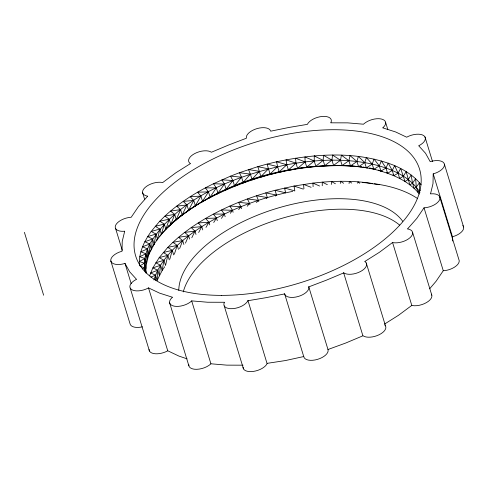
<?xml version="1.0" encoding="UTF-8"?>
<svg xmlns="http://www.w3.org/2000/svg" width="488" height="488" viewBox="0 0 488 488"><rect width="100%" height="100%" fill="white"/><g stroke="black" fill="none" stroke-linecap="round" stroke-linejoin="round"><path stroke-width="0.73" d="M155.519 280.173C154.507 274.579 158.033 269.901 160.564 265.252C163.956 259.89 167.945 254.95 172.282 250.326C181.06 241.212 191.144 233.459 201.776 226.639C229.488 209.248 260.683 197.762 292.702 191.375M322.245 185.745L322.293 182.146C339.099 180.798 356.1 180.895 372.777 183.555M142.435 326.832A12.633 6.277 -17 0 1 130.083 323.916L110.849 261.013A12.633 6.277 -17 0 0 124.477 263.593L124.989 263.404L129.674 271.81L136.524 279.343L136.03 279.563A12.633 6.277 -17 0 0 131.424 289.445A12.633 6.277 -17 0 0 148.077 288.146L148.504 287.877L159.643 293.16L172.514 297.259L172.136 297.54A12.633 6.277 -17 0 0 174.253 306.171A12.633 6.277 -17 0 0 191.406 301.188L191.674 300.882L207.577 302.237L224.504 302.273L224.297 302.578A12.633 6.277 -17 0 0 232.819 308.648A12.633 6.277 -17 0 0 247.855 300.736L266.167 297.656L284.577 293.91A12.633 6.277 -17 0 0 298.199 296.49A12.633 6.277 -17 0 0 308.831 286.865L326.502 280.124L343.796 272.859A12.633 6.277 -17 0 0 360.449 271.554A12.633 6.277 -17 0 0 365.055 261.672L364.737 261.519L379.396 252.302L392.565 242.506L392.938 242.621A12.633 6.277 -17 0 0 410.085 237.638A12.633 6.277 -17 0 0 407.968 229L407.51 228.964L416.789 218.429L424.029 207.809L424.517 207.809A12.633 6.277 -17 0 0 439.554 199.897A12.633 6.277 -17 0 0 431.032 193.827L430.507 193.907L432.996 183.659L433.21 173.832L433.74 173.716A12.633 6.277 -17 0 0 444.367 164.084L463.6 226.987M284.577 293.63L303.804 356.813A12.633 6.277 -17 0 0 317.432 359.394A12.633 6.277 -17 0 0 328.064 349.768L308.697 286.621M139.428 265.496C138.757 257.231 141.178 249.045 144.826 241.706L149.749 244.006C145.503 252.808 142.246 263.428 146.126 272.932C144.741 262.94 150.664 253.974 149.749 244.006C177.998 197.146 235.856 175.771 286.81 164.731C314.912 159.564 344.125 158.014 372.216 164.084C390.186 168.427 409.999 175.991 419.948 192.492M162.169 270.492L160.564 265.252L152.842 267.912L159.186 257.652L163.925 260.269L162.169 270.492L157.142 280.374L157.764 270.212L152.842 267.912L149.584 275.848M331.315 184.434L331.511 181.536L335.409 183.762M150.06 251.094L151.353 249.246L152.549 239.041L147.712 236.582L144.826 241.706L152.549 239.041L154.153 244.287L147.956 256.035M340.307 183.457L340.563 181.28L343.631 183.274M349.042 183.555L349.414 181.371L351.72 183.073M154.153 244.287L155.916 234.063L151.176 231.44L147.712 236.582L155.916 234.063L157.52 239.303L152.402 246.544M357.704 183.274L358.027 181.823L359.766 183.293M247.928 300.443L267.082 363.639A12.633 6.277 -17 0 1 253.614 371.368A12.633 6.277 -17 0 1 243.085 367.257M159.417 236.491L161.43 234.319L164.273 224.12L159.783 221.174L151.176 231.44L159.826 229.079L161.43 234.319L156.575 240.413M169.848 259.073L172.282 250.326L167.799 247.386L159.186 257.652L167.841 255.285L169.244 259.872M161.43 234.319L165.877 229.36L169.232 219.204L164.895 216.099L159.783 221.174L169.232 219.204L170.837 224.443L161.077 234.13M174.338 254.218L177.248 245.409L172.904 242.31L167.799 247.386L177.248 245.409L178.449 249.344M153.897 279.978L155.538 275.128L150.548 272.987L157.764 270.212L159.369 275.458L160.564 265.252L155.727 262.794L163.925 260.269L165.53 265.515L167.841 255.285L163.218 252.503L172.282 250.326L173.685 254.913M179.614 248.636L182.695 240.566L178.523 237.302L172.904 242.31L182.695 240.566L183.897 244.494M185.452 243.14L188.618 235.802L184.629 232.392L178.523 237.302L188.618 235.802L189.625 239.077M191.814 237.748L194.986 231.153L191.186 227.591L184.629 232.392L194.986 231.153L195.993 234.429M198.665 232.495L201.776 226.639L198.183 222.924L191.186 227.591L201.776 226.639L202.776 229.915M205.979 227.396L208.956 222.272L205.576 218.417L198.183 222.924L208.956 222.272L209.755 224.895M424.029 207.809L443.263 270.712L436.022 281.332L429.678 288.743M213.72 222.485L216.489 218.081L213.341 214.092L205.576 218.417L216.489 218.081L217.288 220.704M162.589 269.87L164.688 266.759M221.43 218.392L224.352 214.079L221.442 209.956L213.341 214.092L224.352 214.079L225.151 216.702M230.324 213.299L232.508 210.285L229.848 206.04L221.442 209.956L232.508 210.285L233.111 212.256M370.971 168.329L369.575 168.061C387.13 172.423 405.534 178.34 417.923 192.309L420.363 190.119M238.656 209.657L240.926 206.723L238.522 202.355L229.848 206.04L240.926 206.723L241.529 208.687M247.221 206.253L249.569 203.398L247.422 198.927L238.522 202.355L249.569 203.398L249.966 204.71M256.468 202.55L258.396 200.336L256.517 195.761L247.422 198.927L258.396 200.336L258.799 201.648M243.036 365.189L226.81 365.14L210.907 363.786L210.633 364.091A12.633 6.277 -17 0 1 196.731 369.312A12.633 6.277 -17 0 1 188.795 364.676M266.387 198.616L267.375 197.549L265.771 192.876L256.517 195.761L267.375 197.549M275.464 196.078L276.464 195.041L275.134 190.283L265.771 192.876L276.464 195.041M165.036 229.628C214.793 183.03 285.913 162.248 353.214 166.097C303.255 163.01 252.802 175.405 208.535 198.366L210.078 197.115L216.336 187.868L213.427 183.744C195.944 192.351 179.206 202.794 164.895 216.099L174.686 214.354L176.29 219.594L165.231 229.598M156.471 240.175L157.52 239.303L159.826 229.079L155.202 226.298L164.273 224.12L165.877 229.36M431.368 294.185A12.633 6.277 -17 0 1 426.616 302.505A12.633 6.277 -17 0 1 412.165 305.525L411.793 305.409L398.623 315.205L384.581 324.056M142.673 268.967L144.521 267.692L145.784 272.865M187.111 358.857L178.876 356.063L167.738 350.78L167.311 351.049A12.633 6.277 -17 0 1 149.066 349.457M140.068 265.789L144.381 263.178L145.985 268.418L144.838 258.524L139.769 256.7L145.888 253.766L147.486 259.012L147.528 248.917L142.539 246.782L149.749 244.006L151.353 249.246M386.374 172.514L387.588 173.252L392.248 170.452L394.682 165.615C404.704 170.031 414.379 176.052 421.144 184.818M392.883 174.85L393.853 175.692L398.055 173.203L400.672 168.445L404.991 181.493L408.224 179.59L411.146 175.009L412.543 183.201L414.147 188.441L416.319 187.069L419.485 182.701L419.546 191.18M384.77 324.971A12.633 6.277 -17 0 1 379.213 334.701A12.633 6.277 -17 0 1 363.023 335.762L345.736 343.027L327.93 349.524M150.865 277.135L155.538 275.128L157.142 280.374M303.81 356.533L285.401 360.559L267.156 363.346M452.644 241.06L452.437 236.735L452.968 236.619A12.633 6.277 -17 0 0 462.801 225.529M443.263 270.712L443.751 270.712A12.633 6.277 -17 0 0 458.836 259.433L439.609 196.53M367.653 167.939L353.885 166.176M375.193 169.421L362.926 167.177M382.36 171.239L380.902 171.123L378.468 170.086M359.278 166.683L361.553 166.902C340.221 164.358 318.548 165.578 297.607 168.391L289.25 170.312L288.414 169.97L279.77 172.276L279.215 171.868L277.611 166.628L276.568 161.796C315.254 153.592 357.228 150.639 394.682 165.615L398.055 173.203L399.66 178.443L403.393 176.253L406.162 171.581L409.829 184.83L412.543 183.201L415.593 178.724L416.319 187.069L417.923 192.309L419.308 194.071M379.261 184.72L366.427 182.847A148.444 73.773 -17 0 0 362.712 182.561M363.011 167.116L365.201 167.427M140.178 266.381L144.521 267.692L145.259 272.06M303.304 189.124L294.057 186.038L275.134 190.283L285.626 192.839L284.577 188.002L294.819 190.942L294.057 186.038L312.954 183.104L322.293 182.146L327.369 184.696M311.1 187.313L303.524 184.403L303.945 188.655M319.579 186.019L312.954 183.104L313.101 186.678M424.993 136.951L432.508 161.534M433.21 173.832L452.437 236.735M385.575 122.207L387.789 129.436M412.58 232.288L431.813 295.191M393.853 175.692L392.248 170.452L388.235 163.108L385.984 168.006L380.902 171.123L379.298 165.883L374.046 159.082L372.216 164.084L366.366 167.86L364.768 162.614L358.345 156.416L356.978 161.485L358.582 166.725L364.768 162.614L366.366 157.575L372.216 164.084L373.82 169.324L379.298 165.883L381.341 160.924L385.984 168.006L387.588 173.252M392.565 242.506L411.793 305.409M366.256 262.971L385.483 325.874M343.595 272.639L362.828 335.543M224.248 305.952L243.475 368.855M191.674 300.882L210.907 363.786M142.636 192.809L144.625 199.317M169.641 302.889L188.874 365.793M149.127 254.163L147.528 248.917L140.849 251.784L145.888 253.766L146.437 263.77L144.838 258.524L139.306 261.501L144.381 263.178L146.126 272.932M148.504 287.877L167.738 350.78M115.613 228.567L122.244 250.259M124.989 263.404L131.18 283.65M130.229 288.146L149.456 351.049M24.4 232.331L43.633 295.228M183.256 291.903A118.755 59.017 -17 0 1 279.038 219.179A118.755 59.017 -17 0 1 399.715 225.157M178.773 290.323A118.755 59.017 -17 0 1 275.836 208.693A118.755 59.017 -17 0 1 402.704 221.278M444.367 164.084A12.633 6.277 -17 0 0 430.745 161.504L430.227 161.693L425.542 153.287L418.698 145.753L419.186 145.534A12.633 6.277 -17 0 0 423.798 135.652A12.633 6.277 -17 0 0 407.138 136.951L406.711 137.219L395.573 131.937L382.702 127.838L383.08 127.557A12.633 6.277 -17 0 0 380.963 118.926A12.633 6.277 -17 0 0 363.816 123.909L363.542 124.214L347.639 122.86L330.712 122.823L330.919 122.518A12.633 6.277 -17 0 0 322.403 116.449A12.633 6.277 -17 0 0 307.367 124.361L289.048 127.441L270.645 131.187A12.633 6.277 -17 0 0 257.017 128.606A12.633 6.277 -17 0 0 246.385 138.232L228.713 144.973L211.426 152.238A12.633 6.277 -17 0 0 194.767 153.543A12.633 6.277 -17 0 0 190.161 163.425L190.479 163.578L175.826 172.795L162.656 182.591L162.284 182.475A12.633 6.277 -17 0 0 145.131 187.459A12.633 6.277 -17 0 0 147.248 196.097L147.705 196.133L138.427 206.668L131.187 217.288L130.699 217.288A12.633 6.277 -17 0 0 115.662 225.2A12.633 6.277 -17 0 0 124.184 231.269L124.708 231.19L122.226 241.438L122.012 251.265L121.481 251.381A12.633 6.277 -17 0 0 110.849 261.013M374.363 183.732A148.444 73.773 -17 0 1 417.38 198.439M314.284 155.934L314.217 160.979L315.815 166.219L323.16 160.393L323.501 155.324L331.944 160.149L333.548 165.395L340.532 160.253L341.399 155.166L348.889 160.698L350.494 165.938L356.978 161.485L350.012 155.617L348.889 160.698L342.137 165.493L340.532 160.253L332.554 155.068L331.944 160.149L324.764 165.633L323.16 160.393L314.284 155.934M174.686 214.354L170.837 224.443L168.098 226.584L182.213 214.836L186.977 204.948L183.177 201.379L193.766 200.428L195.365 205.668L179.822 216.666L188.581 210.188L193.766 200.428L190.167 196.719L200.94 196.066L202.544 201.306L193.376 207.199L202.544 201.306L208.474 191.869L205.326 187.88L216.336 187.868L217.941 193.114L216.635 194.23L226.096 189.32L232.916 180.511L230.507 176.15L213.427 183.744L224.498 184.08L226.096 189.32L225.041 190.314L234.514 185.757L241.554 177.193L239.413 172.715L230.507 176.15L241.554 177.193L243.158 182.433L242.615 183.201L251.985 179.37L259.36 171.337L257.762 166.664L239.413 172.715L250.381 174.131L251.985 179.37L251.71 180.035L260.964 176.577L268.449 168.836L267.125 164.078L257.762 166.664L268.449 168.836L270.328 174.558L279.215 171.868L286.81 164.731L286.041 159.832L296.002 163.151L297.607 168.391L305.152 161.9L304.939 156.892L314.217 160.979L306.751 167.14L305.152 161.9L295.514 158.191L296.002 163.151L288.414 169.97L286.81 164.731L276.568 161.796L267.125 164.078L277.611 166.628L270.053 174.076L260.964 177.15L259.36 171.337L248.508 169.549L250.381 174.131L243.158 182.433L233.715 186.629L234.514 185.757L232.916 180.511L221.833 179.828L224.498 184.08L217.941 193.114L200.769 202.691L210.078 197.115L208.474 191.869L197.561 192.211L200.94 196.066L195.365 205.668L186.379 211.865L188.581 210.188L186.977 204.948L176.613 206.18L180.609 209.596L182.213 214.836L173.716 221.576L176.29 219.594L180.609 209.596L170.513 211.097L174.686 214.354M221.595 295.38A148.444 73.773 -17 0 0 420.113 171.136A148.444 73.773 -17 0 0 191.119 171.136A148.444 73.773 -17 0 0 221.595 295.38"/></g></svg>
